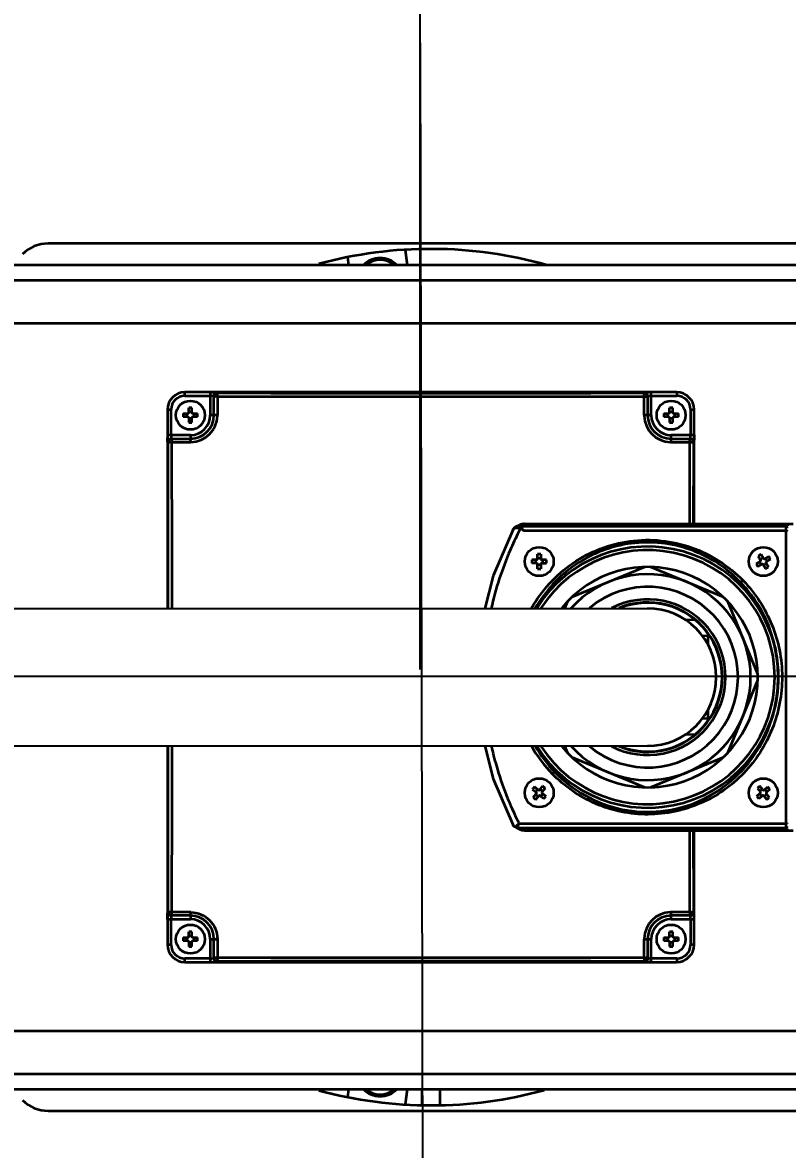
# Model space of a CAD drawing. Header units: millimetres. Extents: x 4086 to 8300, y 123 to 1549.
# Drawn here: x 6965.3 to 7012.9, y 697 to 767.2 of the extents above; entities that cross this region are included whole.
import ezdxf

# ---------------------------------------------------------------- set-up
doc = ezdxf.new("R2010")
doc.units = ezdxf.units.MM
doc.linetypes.add('PHANTOM', pattern=[0.8, 0.45, -0.05, 0.1, -0.05, 0.1, -0.05])
doc.layers.add('中心线', color=7, linetype='Continuous')
doc.layers.add('标注', color=7, linetype='Continuous', lineweight=25)
doc.layers.add('粗线', color=7, linetype='PHANTOM', lineweight=35)
doc.styles.get("Standard").update_dxf_attribs({"font": 'simsun.ttc'})
doc.dimstyles.new('直线标注', dxfattribs={"dimtxt": 7, "dimasz": 3, "dimexe": 1.25, "dimexo": 0.625, "dimtad": 1, "dimlfac": 4, "dimdsep": 46, "dimtxsty": 'Standard', "dimcen": 2.5, "dimadec": 0, "dimazin": 0, "dimtm": 1e-09, "dimtfac": 1, "dimtmove": 0, "dimatfit": 3, "dimfxl": 1, "dimarcsym": 0})

# ---------------------------------------------------------------- blocks, each defined once
blk = doc.blocks.new('*D2180')
at = {"layer": 'Defpoints', "color": 0}
for p in [(6990.045, 815.66), (6855.707, 726.447), (6990.045, 726.295)]:
    blk.add_point(p, dxfattribs=at)
at = {"layer": '标注', "color": 0, "lineweight": -2}
for p, q in [((6855.707, 727.072), (6855.707, 816.91)), ((6990.045, 726.92), (6990.045, 816.91)), ((6858.707, 815.66), (6987.045, 815.66))]:
    blk.add_line(p, q, dxfattribs=at)
at = {"layer": '标注', "color": 0}
for points in [[(6858.707, 816.16), (6858.707, 815.16), (6855.707, 815.66)], [(6987.045, 815.16), (6987.045, 816.16), (6990.045, 815.66)]]:
    blk.add_solid(points, dxfattribs=at)
at = {"layer": '标注', "color": 0, "insert": (6922.876, 819.785), "char_height": 7, "attachment_point": 5}
blk.add_mtext('600', dxfattribs=at)
blk = doc.blocks.new('*D2181')
at = {"layer": 'Defpoints', "color": 0}
for p in [(6990.045, 815.66), (7047.903, 815.66), (7047.903, 727.155)]:
    blk.add_point(p, dxfattribs=at)
at = {"layer": '标注', "color": 0, "lineweight": -2}
for p, q in [((6990.045, 816.285), (6990.045, 816.91)), ((7047.903, 727.78), (7047.903, 816.91)), ((6993.045, 815.66), (7044.903, 815.66))]:
    blk.add_line(p, q, dxfattribs=at)
at = {"layer": '标注', "color": 0}
for points in [[(6993.045, 816.16), (6993.045, 815.16), (6990.045, 815.66)], [(7044.903, 815.16), (7044.903, 816.16), (7047.903, 815.66)]]:
    blk.add_solid(points, dxfattribs=at)
at = {"layer": '标注', "color": 0, "insert": (7018.974, 819.785), "char_height": 7, "attachment_point": 5}
blk.add_mtext('254.5', dxfattribs=at)

msp = doc.modelspace()

# ---------------------------------------------------------------- linework, layer by layer
at = {"color": 7, "linetype": 'Continuous'}
for p, q in [((6855.70688, 730.72202), (7004.34188, 730.72202)), ((6855.70688, 722.17202), (7004.34188, 722.17202))]:
    msp.add_line(p, q, dxfattribs=at)
at = {"layer": '中心线'}
for p, q in [((6990.04511, 765.93798), (6990.19861, 692.16526)), ((6703.88156, 726.51485), (7075.49036, 726.51485))]:
    msp.add_line(p, q, dxfattribs=at)
at = {"layer": '粗线', "color": 7, "linetype": 'Continuous'}
for p, q in [((7030.04992, 753.44702), (6966.88888, 753.44702)), ((6985.6128, 752.09702), (6985.54777, 752.60562)), ((7014.3319, 752.09702), (6860.44862, 752.09702)), ((6864.07361, 751.16429), (7014.3319, 751.16429)), ((6871.3848, 748.49702), (7014.3319, 748.49702)), ((6975.39756, 743.96134), (6976.9819, 743.96134)), ((6976.9819, 744.18649), (6975.39768, 744.18634)), ((6975.39805, 743.96134), (6975.39805, 744.18634)), ((7006.01613, 744.18634), (6976.96298, 744.18644)), ((6976.9819, 744.18634), (6976.9819, 742.75952)), ((6977.2069, 742.75952), (6977.2069, 743.92175)), ((6977.42534, 743.93146), (6977.42374, 742.76396)), ((6977.4319, 744.14645), (6977.4319, 744.16244)), ((6975.67837, 743.21216), (6975.6454, 743.21121)), ((6975.6454, 742.92602), (6975.6454, 743.21121)), ((6975.8434, 742.92602), (6975.8434, 743.21121)), ((6974.31759, 743.10595), (6974.31749, 730.72202)), ((6974.31759, 743.10588), (6974.54259, 743.10588)), ((6974.54259, 741.52202), (6974.54259, 743.10477)), ((6975.29177, 742.69349), (6975.29272, 742.66052)), ((6975.29272, 742.85852), (6975.5779, 742.85852)), ((6975.5779, 742.66052), (6975.29272, 742.66052)), ((6975.5313, 742.66052), (6975.5313, 742.85852)), ((6975.6454, 742.97263), (6975.8434, 742.97263)), ((6975.6454, 742.59302), (6975.6454, 742.30784)), ((6975.8434, 742.54642), (6975.6454, 742.54642)), ((6975.8434, 742.30784), (6975.8434, 742.59302)), ((6975.9109, 742.85852), (6976.19609, 742.85852)), ((6976.19609, 742.66052), (6975.9109, 742.66052)), ((6975.95751, 742.85852), (6975.95751, 742.66052)), ((6976.19704, 742.82555), (6976.19609, 742.85852)), ((6977.2069, 742.75952), (6976.9819, 742.75952)), ((6975.81043, 742.30689), (6975.8434, 742.30784)), ((6975.7444, 741.52202), (6974.31759, 741.52202)), ((6974.34148, 741.07202), (6974.35798, 741.07202)), ((6974.57372, 741.08014), (6975.7361, 741.08014)), ((6974.58267, 741.29702), (6975.7444, 741.29702)), ((6975.7444, 741.52202), (6975.7444, 741.29702)), ((6974.31749, 722.17202), (6974.31749, 711.3531)), ((6974.35798, 711.82202), (6974.34148, 711.82202)), ((6975.7361, 711.8139), (6974.57372, 711.8139)), ((6975.7444, 711.59702), (6974.58267, 711.59702)), ((6975.7444, 711.59702), (6975.7444, 711.37202)), ((6974.31743, 711.37202), (6974.31759, 709.78803)), ((6974.31759, 711.37202), (6975.7444, 711.37202)), ((6974.54259, 709.78787), (6974.54259, 711.37202)), ((6975.29272, 710.23352), (6975.5779, 710.23352)), ((6975.5313, 710.03552), (6975.5313, 710.23352)), ((6975.67837, 710.58716), (6975.6454, 710.58621)), ((6975.6454, 710.30102), (6975.6454, 710.58621)), ((6975.6454, 710.34763), (6975.8434, 710.34763)), ((6975.8434, 710.30102), (6975.8434, 710.58621)), ((6975.9109, 710.23352), (6976.19609, 710.23352)), ((6975.95751, 710.23352), (6975.95751, 710.03552)), ((6976.19704, 710.20055), (6976.19609, 710.23352)), ((6974.54259, 709.78817), (6974.31759, 709.78817)), ((6975.29177, 710.06849), (6975.29272, 710.03552)), ((6975.5779, 710.03552), (6975.29272, 710.03552)), ((6975.6454, 709.96802), (6975.6454, 709.68284)), ((6975.8434, 709.92142), (6975.6454, 709.92142)), ((6975.81043, 709.68189), (6975.8434, 709.68284)), ((6975.8434, 709.68284), (6975.8434, 709.96802)), ((6976.19609, 710.03552), (6975.9109, 710.03552)), ((6976.9819, 710.13452), (6977.2069, 710.13452)), ((6976.9819, 710.13452), (6976.9819, 708.70771)), ((6977.2069, 708.97229), (6977.2069, 710.13452)), ((6977.42374, 710.1292), (6977.42534, 708.96259)), ((6976.9819, 708.9327), (6975.39782, 708.9327)), ((6975.39805, 708.70771), (6975.39805, 708.9327)), ((6975.39763, 708.70771), (7004.45083, 708.70761)), ((6977.4319, 708.73161), (6977.4319, 708.7476)), ((7014.3319, 704.39702), (6871.3848, 704.39702)), ((7014.3319, 701.72976), (6864.07347, 701.72976)), ((6860.44858, 700.79702), (7014.3319, 700.79702)), ((6985.54777, 700.28843), (6985.6128, 700.79702)), ((6966.88888, 699.44702), (7030.04992, 699.44702))]:
    msp.add_line(p, q, dxfattribs=at)
at = {"layer": '粗线', "linetype": 'Continuous'}
for p, q in [((6989.11871, 753.06218), (6989.2421, 752.09702)), ((7003.9819, 744.16244), (7003.9819, 744.14645)), ((7003.99007, 742.76399), (7003.98847, 743.93146)), ((7004.2069, 743.92175), (7004.2069, 742.75952)), ((7004.4319, 742.75952), (7004.4319, 744.18634)), ((7004.4319, 743.96134), (7006.01601, 743.96134)), ((7006.01576, 744.18634), (7006.01576, 743.96134)), ((7005.60337, 743.21216), (7005.5704, 743.21121)), ((7005.5704, 742.92602), (7005.5704, 743.21121)), ((7005.7684, 742.92602), (7005.7684, 743.21121)), ((7004.4319, 742.75952), (7004.2069, 742.75952)), ((7005.21677, 742.69349), (7005.21772, 742.66052)), ((7005.21772, 742.85852), (7005.5029, 742.85852)), ((7005.5029, 742.66052), (7005.21772, 742.66052)), ((7005.4563, 742.66052), (7005.4563, 742.85852)), ((7005.5704, 742.97263), (7005.7684, 742.97263)), ((7005.5704, 742.59302), (7005.5704, 742.30784)), ((7005.7684, 742.54642), (7005.5704, 742.54642)), ((7005.7684, 742.30784), (7005.7684, 742.59302)), ((7005.8359, 742.85852), (7006.12109, 742.85852)), ((7006.12109, 742.66052), (7005.8359, 742.66052)), ((7005.88251, 742.85852), (7005.88251, 742.66052)), ((7006.12204, 742.82555), (7006.12109, 742.85852)), ((7006.87122, 743.10619), (7006.87122, 741.52202)), ((7006.87122, 743.10588), (7007.09622, 743.10588)), ((7007.09637, 741.52202), (7007.09622, 743.10595)), ((7005.73543, 742.30689), (7005.7684, 742.30784)), ((7007.09622, 741.52202), (7005.6694, 741.52202)), ((7005.6694, 741.29702), (7005.6694, 741.52202)), ((7005.6694, 741.29702), (7006.83114, 741.29702)), ((7005.67771, 741.08014), (7006.84009, 741.08014)), ((7007.05583, 741.07202), (7007.07232, 741.07202)), ((7007.09632, 735.98241), (7007.09632, 741.54095)), ((6995.82653, 735.65108), (6995.82704, 735.65205)), ((6996.26687, 735.92927), (6995.95613, 735.77822)), ((6996.49552, 735.97984), (6996.20229, 735.83729)), ((7012.80195, 735.83729), (6996.20229, 735.83729)), ((6996.26666, 735.92916), (6996.22616, 735.90712)), ((6996.2755, 735.6868), (6996.2513, 735.63757)), ((6996.42116, 735.97701), (6996.26663, 735.92926)), ((6996.3347, 735.74731), (6996.32175, 735.74221)), ((6996.32175, 735.74221), (6996.36896, 735.71447)), ((6996.49547, 735.98241), (6996.42116, 735.97701)), ((6996.49548, 735.98241), (7012.80195, 735.98241)), ((6996.49552, 735.98241), (6996.49552, 735.97984)), ((6996.49552, 735.97984), (7012.80195, 735.97984)), ((7012.80195, 735.54929), (6996.50884, 735.54929)), ((6996.53248, 736.00095), (7013.25686, 736.0009)), ((7012.80195, 735.98241), (7012.80195, 716.91164)), ((6997.39092, 734.09966), (6997.35795, 734.09871)), ((6997.35795, 733.81352), (6997.35795, 734.09871)), ((6997.55595, 734.09871), (6997.55595, 733.81352)), ((7011.40897, 733.84072), (7011.26577, 734.08735)), ((6997.00431, 733.58099), (6997.00527, 733.54802)), ((6997.29045, 733.74602), (6997.00527, 733.74602)), ((6997.29045, 733.54802), (6997.00527, 733.54802)), ((6997.24384, 733.54802), (6997.24384, 733.74602)), ((6997.35795, 733.86013), (6997.55595, 733.86013)), ((6997.35795, 733.19534), (6997.35795, 733.48052)), ((6997.55595, 733.43392), (6997.35795, 733.43392)), ((6997.55595, 733.48052), (6997.55595, 733.19534)), ((6997.90863, 733.74602), (6997.62345, 733.74602)), ((6997.62345, 733.54802), (6997.90863, 733.54802)), ((6997.67006, 733.74602), (6997.67006, 733.54802)), ((6997.90959, 733.71305), (6997.90863, 733.74602)), ((7010.96662, 733.50585), (7011.21325, 733.64904)), ((7011.04866, 733.36265), (7011.06604, 733.33462)), ((7011.31267, 733.47781), (7011.06604, 733.33462)), ((7011.12258, 734.00531), (7011.09454, 733.98794)), ((7011.09454, 733.98794), (7011.23773, 733.74131)), ((7011.27236, 733.45441), (7011.17294, 733.62564)), ((7011.21433, 733.78161), (7011.38556, 733.88103)), ((7011.40493, 733.45333), (7011.54813, 733.2067)), ((7011.59957, 733.51243), (7011.42834, 733.41302)), ((7011.50123, 733.81624), (7011.74786, 733.95943)), ((7011.54154, 733.83964), (7011.64096, 733.66841)), ((7011.57617, 733.55274), (7011.71936, 733.30611)), ((7011.84728, 733.7882), (7011.60065, 733.64501)), ((7011.76524, 733.9314), (7011.74786, 733.95943)), ((6997.52298, 733.19439), (6997.55595, 733.19534)), ((7004.01107, 733.30673), (6999.49492, 731.43608)), ((7008.91899, 731.43608), (7004.40283, 733.30673)), ((7011.69132, 733.28873), (7011.71936, 733.30611)), ((6999.2179, 731.15906), (6999.03688, 730.72202)), ((7011.06666, 726.6429), (7009.196, 731.15906)), ((7006.5014, 730.0288), (7007.1495, 730.0097)), ((7007.9587, 729.14502), (7007.95741, 729.10831)), ((7007.95406, 729.00365), (7007.58108, 729.01464)), ((7007.95406, 729.00365), (7007.95406, 728.47606)), ((7009.196, 721.73499), (7011.06666, 726.25114)), ((7007.95406, 724.41799), (7007.95406, 723.8904)), ((7007.58108, 723.87941), (7007.95406, 723.8904)), ((7007.9574, 723.78587), (7007.9587, 723.74905)), ((7007.1495, 722.88435), (7006.5014, 722.86525)), ((6999.03688, 722.17202), (6999.2179, 721.73499)), ((6999.49492, 721.45797), (7004.01107, 719.58732)), ((7004.40283, 719.58732), (7008.91899, 721.45797)), ((6997.06718, 719.48644), (6997.04678, 719.46053)), ((6997.04678, 719.46053), (6997.26569, 719.27774)), ((6997.3926, 719.42973), (6997.17369, 719.61251)), ((6997.22992, 719.30762), (6997.35682, 719.4596)), ((6997.48767, 719.43828), (6997.67045, 719.65719)), ((6997.51754, 719.47406), (6997.66953, 719.34716)), ((6997.82244, 719.53029), (6997.63966, 719.31138)), ((6997.69637, 719.63679), (6997.67045, 719.65719)), ((7011.06468, 719.55049), (7011.04009, 719.52851)), ((7011.04009, 719.52851), (7011.22393, 719.31049)), ((7011.3753, 719.43813), (7011.19146, 719.65615)), ((7011.19389, 719.34612), (7011.34525, 719.47376)), ((7011.47042, 719.43004), (7011.68843, 719.61389)), ((7011.50605, 719.46009), (7011.63369, 719.30872)), ((7011.81607, 719.46252), (7011.59806, 719.27867)), ((7011.71042, 719.58929), (7011.68843, 719.61389)), ((6997.09146, 718.96376), (6997.27424, 719.18267)), ((6997.21753, 718.85726), (6997.24345, 718.83686)), ((6997.24345, 718.83686), (6997.42623, 719.05577)), ((6997.39636, 719.01999), (6997.24437, 719.14689)), ((6997.52131, 719.06432), (6997.74021, 718.88154)), ((6997.68398, 719.18643), (6997.55708, 719.03445)), ((6997.64821, 719.2163), (6997.86712, 719.03352)), ((6997.84672, 719.0076), (6997.86712, 719.03352)), ((7010.99783, 719.03153), (7011.21584, 719.21537)), ((7011.10348, 718.90475), (7011.12547, 718.88016)), ((7011.34348, 719.06401), (7011.12547, 718.88016)), ((7011.30785, 719.03396), (7011.18021, 719.18533)), ((7011.4386, 719.05592), (7011.62244, 718.8379)), ((7011.62001, 719.14793), (7011.46865, 719.02029)), ((7011.58997, 719.18356), (7011.77381, 718.96554)), ((7011.74922, 718.94356), (7011.77381, 718.96554)), ((6996.20267, 717.34475), (7012.80195, 717.34475)), ((6995.95716, 717.11596), (6995.94187, 717.12277)), ((6996.02225, 717.0837), (6996.26687, 716.96479)), ((6996.06288, 717.10249), (6996.05206, 717.08828)), ((6996.20225, 717.05675), (7012.80195, 717.05675)), ((6996.20225, 717.05675), (6996.49552, 716.91421)), ((6996.22465, 716.98785), (6996.26645, 716.965)), ((6996.26645, 716.96488), (6996.37047, 716.92712)), ((6996.37047, 716.92712), (6996.49548, 716.91166)), ((6996.49548, 716.91164), (6996.49552, 716.91421)), ((6996.49548, 716.91164), (7012.80195, 716.91164)), ((7012.80195, 716.91421), (6996.49552, 716.91421)), ((6996.53247, 716.8931), (7013.25686, 716.89315)), ((7007.09622, 709.7881), (7007.09632, 716.91164)), ((7012.83851, 716.92018), (7012.80195, 716.91421)), ((7012.8711, 716.93743), (7012.83851, 716.92018)), ((7012.91107, 716.9974), (7012.90114, 716.97227)), ((7006.83114, 711.59702), (7005.6694, 711.59702)), ((7005.6694, 711.37202), (7005.6694, 711.59702)), ((7006.84009, 711.8139), (7005.67771, 711.8139)), ((7007.07232, 711.82202), (7007.05583, 711.82202)), ((7005.6694, 711.37202), (7007.09622, 711.37202)), ((7006.87122, 711.37202), (7006.87122, 709.78929)), ((7005.21772, 710.23352), (7005.5029, 710.23352)), ((7005.4563, 710.03552), (7005.4563, 710.23352)), ((7005.60337, 710.58716), (7005.5704, 710.58621)), ((7005.5704, 710.30102), (7005.5704, 710.58621)), ((7005.5704, 710.34763), (7005.7684, 710.34763)), ((7005.7684, 710.30102), (7005.7684, 710.58621)), ((7005.8359, 710.23352), (7006.12109, 710.23352)), ((7005.88251, 710.23352), (7005.88251, 710.03552)), ((7006.12204, 710.20055), (7006.12109, 710.23352)), ((7003.98847, 708.96259), (7003.99007, 710.13008)), ((7004.2069, 710.13452), (7004.4319, 710.13452)), ((7004.2069, 710.13452), (7004.2069, 708.97229)), ((7004.4319, 708.70771), (7004.4319, 710.13452)), ((7005.21677, 710.06849), (7005.21772, 710.03552)), ((7005.5029, 710.03552), (7005.21772, 710.03552)), ((7005.5704, 709.96802), (7005.5704, 709.68284)), ((7005.7684, 709.92142), (7005.5704, 709.92142)), ((7005.73543, 709.68189), (7005.7684, 709.68284)), ((7005.7684, 709.68284), (7005.7684, 709.96802)), ((7006.12109, 710.03552), (7005.8359, 710.03552)), ((7007.09622, 709.78817), (7006.87122, 709.78817)), ((7006.01624, 708.93271), (7004.4319, 708.93271)), ((7006.01576, 708.93271), (7006.01576, 708.70771)), ((7003.9819, 708.7476), (7003.9819, 708.73161)), ((7004.4319, 708.70755), (7006.01613, 708.70771)), ((6989.2421, 700.79702), (6989.11871, 699.83187)), ((6990.1444, 700.79702), (6990.1444, 699.79046)), ((6991.2694, 700.79702), (6991.2694, 699.79046))]:
    msp.add_line(p, q, dxfattribs=at)
at = {"layer": '粗线', "color": 7, "linetype": 'Continuous'}
for points in [[(6975.7444, 743.21292), (6975.71138, 743.21273), (6975.67837, 743.21216)], [(6975.8434, 743.21121), (6975.81043, 743.21216), (6975.77743, 743.21273), (6975.7444, 743.21292)], [(6975.29272, 742.85852), (6975.29177, 742.82555), (6975.2912, 742.79255), (6975.29101, 742.75952)], [(6975.29101, 742.75952), (6975.2912, 742.7265), (6975.29177, 742.69349)], [(6976.19609, 742.66052), (6976.19704, 742.69349), (6976.19761, 742.7265), (6976.1978, 742.75952)], [(6976.1978, 742.75952), (6976.19761, 742.79255), (6976.19704, 742.82555)], [(6975.6454, 742.30784), (6975.67837, 742.30689), (6975.71138, 742.30632), (6975.7444, 742.30613)], [(6975.7444, 742.30613), (6975.77743, 742.30632), (6975.81043, 742.30689)], [(6975.29272, 710.23352), (6975.29177, 710.20055), (6975.2912, 710.16755), (6975.29101, 710.13452)], [(6975.7444, 710.58792), (6975.71138, 710.58773), (6975.67837, 710.58716)], [(6975.8434, 710.58621), (6975.81043, 710.58716), (6975.77743, 710.58773), (6975.7444, 710.58792)], [(6976.1978, 710.13452), (6976.19761, 710.16755), (6976.19704, 710.20055)], [(6975.29101, 710.13452), (6975.2912, 710.1015), (6975.29177, 710.06849)], [(6975.6454, 709.68284), (6975.67837, 709.68189), (6975.71138, 709.68132), (6975.7444, 709.68113)], [(6975.7444, 709.68113), (6975.77743, 709.68132), (6975.81043, 709.68189)], [(6976.19609, 710.03552), (6976.19704, 710.06849), (6976.19761, 710.1015), (6976.1978, 710.13452)]]:
    msp.add_lwpolyline(points, dxfattribs=at)
at = {"layer": '粗线', "linetype": 'Continuous'}
for points in [[(7005.6694, 743.21292), (7005.63638, 743.21273), (7005.60337, 743.21216)], [(7005.7684, 743.21121), (7005.73543, 743.21216), (7005.70243, 743.21273), (7005.6694, 743.21292)], [(7005.21772, 742.85852), (7005.21677, 742.82555), (7005.2162, 742.79255), (7005.21601, 742.75952)], [(7005.21601, 742.75952), (7005.2162, 742.7265), (7005.21677, 742.69349)], [(7006.12109, 742.66052), (7006.12204, 742.69349), (7006.12261, 742.7265), (7006.1228, 742.75952)], [(7006.1228, 742.75952), (7006.12261, 742.79255), (7006.12204, 742.82555)], [(7005.5704, 742.30784), (7005.60337, 742.30689), (7005.63638, 742.30632), (7005.6694, 742.30613)], [(7005.6694, 742.30613), (7005.70243, 742.30632), (7005.73543, 742.30689)], [(6995.82635, 735.65088), (6994.59524, 732.76379), (6994.07928, 730.72202)], [(6995.95604, 735.7782), (6995.88563, 735.7295), (6995.83384, 735.66439), (6995.82704, 735.65205)], [(6996.2755, 735.6868), (6996.25093, 735.69957), (6996.22643, 735.71104), (6996.20202, 735.72122)], [(6996.2755, 735.6868), (6996.29257, 735.71156), (6996.30807, 735.73083), (6996.32175, 735.74222)], [(6996.36896, 735.71447), (6996.35653, 735.72564), (6996.34509, 735.73659), (6996.3347, 735.74731)], [(6997.45695, 734.10042), (6997.42393, 734.10023), (6997.39092, 734.09966)], [(6997.55595, 734.09871), (6997.52298, 734.09966), (6997.48997, 734.10023), (6997.45695, 734.10042)], [(7011.1793, 734.03913), (7011.15083, 734.02238), (7011.12258, 734.00531)], [(7011.26577, 734.08735), (7011.23678, 734.07162), (7011.20795, 734.05554), (7011.1793, 734.03913)], [(6997.00527, 733.74602), (6997.00431, 733.71305), (6997.00374, 733.68005), (6997.00355, 733.64702)], [(6997.00355, 733.64702), (6997.00374, 733.614), (6997.00431, 733.58099)], [(6997.90863, 733.54802), (6997.90959, 733.58099), (6997.91016, 733.614), (6997.91035, 733.64702)], [(6997.91035, 733.64702), (6997.91016, 733.68005), (6997.90959, 733.71305)], [(7010.96662, 733.50585), (7010.98235, 733.47686), (7010.99843, 733.44803), (7011.01485, 733.41937)], [(7011.01485, 733.41937), (7011.03159, 733.39091), (7011.04866, 733.36265)], [(7011.79905, 733.87468), (7011.78231, 733.90314), (7011.76524, 733.9314)], [(7011.84728, 733.7882), (7011.83155, 733.81719), (7011.81547, 733.84602), (7011.79905, 733.87468)], [(6997.35795, 733.19534), (6997.39092, 733.19439), (6997.42393, 733.19382), (6997.45695, 733.19363)], [(6997.45695, 733.19363), (6997.48997, 733.19382), (6997.52298, 733.19439)], [(7011.54813, 733.2067), (7011.57712, 733.22243), (7011.60595, 733.23851), (7011.6346, 733.25492)], [(7011.6346, 733.25492), (7011.66307, 733.27167), (7011.69132, 733.28873)], [(6994.07889, 722.17202), (6994.60182, 720.11104), (6995.83416, 717.228)], [(6997.10892, 719.53762), (6997.0879, 719.51215), (6997.06718, 719.48644)], [(6997.17369, 719.61251), (6997.15182, 719.58781), (6997.13023, 719.56284), (6997.10892, 719.53762)], [(6997.74754, 719.59506), (6997.72207, 719.61607), (6997.69637, 719.63679)], [(6997.82244, 719.53029), (6997.79774, 719.55215), (6997.77277, 719.57374), (6997.74754, 719.59506)], [(7011.11467, 719.59364), (7011.08954, 719.5722), (7011.06468, 719.55049)], [(7011.19146, 719.65615), (7011.16564, 719.63562), (7011.14004, 719.61478), (7011.11467, 719.59364)], [(7011.75356, 719.53931), (7011.73213, 719.56443), (7011.71042, 719.58929)], [(7011.81607, 719.46252), (7011.79555, 719.48834), (7011.77471, 719.51394), (7011.75356, 719.53931)], [(6997.09146, 718.96376), (6997.11616, 718.9419), (6997.14113, 718.9203), (6997.16636, 718.89899)], [(6997.16636, 718.89899), (6997.19183, 718.87797), (6997.21753, 718.85726)], [(6997.74021, 718.88154), (6997.76208, 718.90623), (6997.78367, 718.9312), (6997.80498, 718.95643)], [(6997.80498, 718.95643), (6997.826, 718.9819), (6997.84672, 719.0076)], [(7010.99783, 719.03153), (7011.01835, 719.00571), (7011.03919, 718.98011), (7011.06034, 718.95474)], [(7011.06034, 718.95474), (7011.08177, 718.92962), (7011.10348, 718.90475)], [(7011.62244, 718.8379), (7011.64826, 718.85843), (7011.67386, 718.87927), (7011.69923, 718.90041)], [(7011.69923, 718.90041), (7011.72436, 718.92184), (7011.74922, 718.94356)], [(6996.05207, 717.0883), (6996.03587, 717.09255), (6996.01659, 717.09735), (6995.99639, 717.10273), (6995.97635, 717.10889), (6995.95716, 717.11596)], [(7012.81147, 716.91204), (7012.82956, 716.91508), (7012.83823, 716.91765), (7012.8468, 716.92096)], [(7012.87284, 716.9373), (7012.86506, 716.93101), (7012.85623, 716.9256), (7012.8468, 716.92096)], [(7012.90114, 716.97227), (7012.88799, 716.95331), (7012.8711, 716.93743)], [(7005.21772, 710.23352), (7005.21677, 710.20055), (7005.2162, 710.16755), (7005.21601, 710.13452)], [(7005.6694, 710.58792), (7005.63638, 710.58773), (7005.60337, 710.58716)], [(7005.7684, 710.58621), (7005.73543, 710.58716), (7005.70243, 710.58773), (7005.6694, 710.58792)], [(7006.1228, 710.13452), (7006.12261, 710.16755), (7006.12204, 710.20055)], [(7005.21601, 710.13452), (7005.2162, 710.1015), (7005.21677, 710.06849)], [(7005.5704, 709.68284), (7005.60337, 709.68189), (7005.63638, 709.68132), (7005.6694, 709.68113)], [(7005.6694, 709.68113), (7005.70243, 709.68132), (7005.73543, 709.68189)], [(7006.12109, 710.03552), (7006.12204, 710.06849), (7006.12261, 710.1015), (7006.1228, 710.13452)]]:
    msp.add_lwpolyline(points, dxfattribs=at)
at = {"layer": '粗线', "color": 7, "linetype": 'Continuous'}
for centre in [(6975.7444, 742.75952), (6975.7444, 710.13452)]:
    msp.add_circle(centre, 0.9, dxfattribs=at)
at = {"layer": '粗线', "linetype": 'Continuous'}
for centre in [(7005.6694, 742.75952), (6997.45695, 733.64702), (7011.40695, 733.64702), (6997.45695, 719.24702), (7011.40695, 719.24702), (7005.6694, 710.13452)]:
    msp.add_circle(centre, 0.9, dxfattribs=at)
at = {"layer": '粗线', "color": 7, "linetype": 'Continuous'}
for centre, radius, start, end in [((6966.88888, 751.19702), 2.25, 90, 135), ((6990.7069, 726.44702), 26.6625, 74.2511058, 105.1663908), ((6987.5569, 751.08452), 1.4625, 44.4395223, 135.53981), ((6987.5569, 751.08452), 1.35, 48.7557016, 131.2025912), ((6975.39862, 743.10535), 1.08104, 90.0496399, 179.9686629), ((6975.39863, 743.10534), 0.85607, 90.0714066, 180.03789), ((6977.43183, 743.93739), 0.22505, 120.8236978, 147.0292876), ((6977.31564, 741.89523), 2.03482, 88.1261645, 90.0129185), ((6977.43595, 743.90957), 0.23721, 103.1379262, 115.2820141), ((6990.7069, 8451.35484), 7707.43483, 269.90126103, 270.09873897), ((6990.70697, 8447.48418), 7703.34917, 269.901263016, 270.098736046), ((6975.5779, 742.92602), 0.0675, 270, 0), ((6975.5779, 742.59302), 0.0675, 0, 90), ((6975.7444, 742.75952), 1.4625, 270, 0), ((6975.7444, 742.75952), 1.2375, 270, 0), ((6975.73609, 742.76859), 1.68846, 271.4202226, 358.5515848), ((6975.9109, 742.92602), 0.0675, 180, 270), ((6975.9109, 742.59302), 0.0675, 90, 180), ((6975.72464, 742.76855), 1.6999, 358.5627664, 359.8453712), ((6982.63674, 741.5413), 8.31925, 180.0024031, 181.3287313), ((6974.56598, 741.07283), 0.22413, 90.0013551, 128.7923225), ((6974.4742, 738.68684), 2.39199, 88.565574, 90.1387152), ((6976.78556, 741.18845), 2.21053, 179.9810847, 181.7178594), ((6975.73612, 742.77899), 1.69885, 269.9952467, 271.4104151), ((6974.56654, 711.82195), 0.22505, 210.8236978, 237.402815), ((6976.78556, 711.7056), 2.21053, 178.2821406, 180.0189153), ((6975.71984, 709.9771), 1.83688, 88.1871655, 89.504471), ((6975.7444, 710.13452), 1.4625, 0, 90), ((6975.7444, 710.13452), 1.2375, 0, 90), ((6975.5779, 710.30102), 0.0675, 270, 0), ((6975.9109, 710.30102), 0.0675, 180, 270), ((6975.39862, 709.7887), 1.08104, 180.0354932, 269.9474117), ((6975.39862, 709.7887), 0.85606, 180.055338, 269.9466874), ((6975.5779, 709.96802), 0.0675, 0, 90), ((6975.9109, 709.96802), 0.0675, 90, 180), ((6975.64014, 710.11716), 1.78365, 0.3867335, 1.6357727), ((6977.43109, 708.9561), 0.22413, 180.0009334, 218.7923225), ((6990.7069, -6998.46078), 7707.43482, 89.90126103, 90.09873897), ((6980.06654, 708.86367), 2.64081, 178.7069405, 180.1317283), ((6976.96263, 717.02686), 8.31925, 270.0024031, 271.3287313), ((6990.70684, -6994.59013), 7703.34917, 89.901263016, 90.098736046), ((6990.7069, 726.44702), 26.6625, 254.8336092, 285.3355885), ((6987.5569, 701.80952), 1.4625, 224.4395223, 315.53981), ((6987.5569, 701.80952), 1.35, 228.7557016, 311.2025912), ((6966.88888, 701.69702), 2.25, 225, 270)]:
    msp.add_arc(centre, radius, start, end, dxfattribs=at)
at = {"layer": '粗线', "linetype": 'Continuous'}
for centre, radius, start, end in [((7001.34722, 744.03038), 2.64085, 358.7069336, 0.1317236), ((7003.97786, 743.90957), 0.23721, 64.7180137, 76.8621299), ((7003.98271, 743.93795), 0.22413, 0.0008871, 38.7923225), ((7004.45118, 735.8672), 8.31924, 90.0024035, 91.3287328), ((7006.01518, 743.10534), 0.85607, 0.0567042, 89.9445118), ((7006.01519, 743.10535), 1.08104, 0.0313722, 89.9503761), ((7005.68739, 742.76855), 1.69813, 180.153751, 181.4384144), ((7005.67772, 742.76859), 1.68846, 181.4481085, 268.5797702), ((7005.6694, 742.75952), 1.4625, 180, 270), ((7005.6694, 742.75952), 1.2375, 180, 270), ((7005.5029, 742.92602), 0.0675, 270, 0), ((7005.5029, 742.59302), 0.0675, 0, 90), ((7005.8359, 742.92602), 0.0675, 180, 270), ((7005.8359, 742.59302), 0.0675, 90, 180), ((7005.67769, 742.78061), 1.70047, 268.590812, 270.0052016), ((7006.84727, 741.0721), 0.22505, 30.8236978, 57.402815), ((6996.08108, 735.52458), 0.28277, 109.2745653, 115.8712729), ((7031.21089, 718.4895), 38.93879, 153.8715327, 154.124698), ((6996.4883, 735.47252), 0.5077, 112.5216062, 115.8656158), ((6996.48968, 735.46923), 0.51126, 108.960778, 112.523784), ((6996.50221, 735.60285), 0.39322, 109.2832753, 115.5078767), ((6996.53014, 735.52031), 0.48034, 102.7380197, 109.1762045), ((6996.53223, 735.51739), 0.48356, 89.9710403, 94.4747828), ((7012.80195, 735.86991), 0.1125, 0, 90), ((7004.20695, 726.44702), 8.13278, 211.9369514, 148.0630486), ((7004.20695, 726.44702), 7.9112, 212.9454902, 147.0477829), ((6997.29045, 733.81352), 0.0675, 270.0000004, 0), ((6997.29045, 733.48052), 0.0675, 0, 89.9999996), ((6997.62345, 733.81352), 0.0675, 180, 270.0000004), ((6997.62345, 733.48052), 0.0675, 89.9999996, 180), ((7011.17936, 733.70741), 0.0675, 300.1393587, 30.1393592), ((7011.34656, 733.41943), 0.0675, 30.1393592, 120.1393593), ((7011.46734, 733.87461), 0.0675, 210.1393588, 300.1393587), ((7011.63454, 733.58663), 0.0675, 120.1393593, 210.1393588), ((7004.20695, 726.44702), 6.8625, 218.7698154, 141.2301846), ((7004.20695, 726.44702), 6.4125, 221.8454208, 138.1545792), ((7004.20695, 726.44702), 5.625, 229.9257982, 130.0490101), ((7004.20695, 726.44702), 4.84875, 242.2524982, 117.6548118), ((7004.20695, 726.44702), 4.6575, 247.2392207, 112.7603981), ((7004.20695, 726.44702), 4.635, 248.4541224, 111.5458776), ((7004.20688, 726.44702), 4.275, 270, 90), ((7028.51959, 728.39867), 20.57443, 178.0234063, 178.3150264), ((7007.73092, 723.00894), 5.99886, 87.0385781, 87.868275), ((7007.73119, 723.01423), 5.99356, 86.8019125, 87.0385042), ((7007.73092, 729.88512), 5.99887, 272.1317257, 272.9576462), ((7028.51889, 724.49535), 20.57372, 181.6849702, 181.9762246), ((7007.73119, 729.87984), 5.99358, 272.9577189, 273.1980539), ((7004.42878, 726.4081), 8.58322, 209.6543075, 224.1429949), ((7004.49716, 726.37363), 8.42179, 210.0437006, 223.8566723), ((6997.43586, 719.48154), 0.0675, 230.1393524, 320.1393524), ((6997.69147, 719.26812), 0.0675, 140.1393529, 230.1393524), ((7011.17233, 719.26698), 0.0675, 310.1393565, 40.1393571), ((7011.4269, 719.48164), 0.0675, 220.1393566, 310.1393565), ((6997.22243, 719.22593), 0.0675, 320.1393524, 50.139353), ((6997.47804, 719.0125), 0.0675, 50.139353, 140.1393529), ((7011.387, 719.0124), 0.0675, 40.1393571, 130.1393571), ((7011.64157, 719.22707), 0.0675, 130.1393571, 220.1393566), ((7006.25107, 722.53668), 11.31046, 207.0813717, 207.325047), ((6996.48756, 717.41894), 0.50504, 244.0801035, 248.7821969), ((6996.48605, 717.41519), 0.501, 248.7887668, 256.9923372), ((6996.50201, 717.29078), 0.39276, 244.4964136, 250.7256157), ((6996.5302, 717.37399), 0.4806, 250.8270581, 257.2585421), ((7012.80195, 717.02414), 0.1125, 237.7432929, 0), ((7005.67772, 710.12546), 1.68846, 91.4202226, 178.5515847), ((7005.6694, 710.13452), 1.4625, 90, 180), ((7005.67769, 710.11506), 1.69885, 89.9952431, 91.4104151), ((7006.84783, 711.82122), 0.22413, 270.0013551, 308.7923225), ((7006.93961, 714.20721), 2.39199, 268.565574, 270.1387152), ((7005.6694, 710.13452), 1.2375, 90, 180), ((6998.77707, 711.35275), 8.31925, 0.0024031, 1.3287313), ((7005.5029, 710.30102), 0.0675, 270, 0), ((7005.8359, 710.30102), 0.0675, 180, 270), ((7005.68917, 710.1255), 1.6999, 178.5627662, 179.8453788), ((7005.5029, 709.96802), 0.0675, 0, 90), ((7005.8359, 709.96802), 0.0675, 90, 180), ((7006.01519, 709.7887), 1.08104, 270.0498762, 359.9681879), ((7006.01519, 709.7887), 0.85606, 270.0700994, 0.0393338), ((7004.09817, 710.99892), 2.03493, 268.1262135, 270.0128708), ((7003.98198, 708.95666), 0.22505, 300.8236978, 327.0293134)]:
    msp.add_arc(centre, radius, start, end, dxfattribs=at)
at = {"layer": '粗线', "color": 7, "linetype": 'Continuous'}
for points, knots in [([(6976.96298, 744.18644), (6977.00799, 744.18644), (6977.15272, 744.1844), (6977.29814, 744.18402), (6977.39719, 744.17154)], [0, 0, 0, 0, 0.31075521, 1, 1, 1, 1]), ([(6977.2069, 743.93776), (6977.2069, 743.96041), (6977.08644, 743.94595), (6977.03499, 743.96134), (6976.9819, 743.96134)], [0, 0, 0, 0, 0.29916419, 1, 1, 1, 1]), ([(6977.2069, 743.92175), (6977.2069, 743.92803), (6977.20709, 743.9408), (6977.20787, 743.95355), (6977.20848, 743.96001)], [0, 0, 0, 0, 0.49129991, 1, 1, 1, 1]), ([(6977.2069, 743.92175), (6977.2069, 743.93078), (6977.26454, 743.92094), (6977.28793, 743.93002), (6977.31518, 743.93005)], [0, 0, 0, 0, 0.24881906, 1, 1, 1, 1]), ([(6977.20848, 743.96001), (6977.2092, 743.96763), (6977.21121, 743.98267), (6977.21489, 743.99743), (6977.21728, 744.00455)], [0, 0, 0, 0, 0.50477054, 1, 1, 1, 1]), ([(6977.21728, 744.00455), (6977.22174, 744.01782), (6977.23511, 744.04432), (6977.26169, 744.05934), (6977.27579, 744.06286)], [0, 0, 0, 0, 0.4909125, 1, 1, 1, 1]), ([(6977.27579, 744.06286), (6977.27868, 744.06358), (6977.28474, 744.06478), (6977.29088, 744.06544), (6977.29406, 744.06565)], [0, 0, 0, 0, 0.48408519, 1, 1, 1, 1]), ([(6977.29193, 744.09768), (6977.29846, 744.10285), (6977.31224, 744.11247), (6977.32702, 744.12046), (6977.33464, 744.12406)], [0, 0, 0, 0, 0.49688106, 1, 1, 1, 1]), ([(6977.38203, 744.14057), (6977.39025, 744.14249), (6977.40679, 744.14541), (6977.42357, 744.14645), (6977.4319, 744.14645)], [0, 0, 0, 0, 0.50307491, 1, 1, 1, 1]), ([(6977.39719, 744.17154), (6977.40589, 744.17044), (6977.41473, 744.16818), (6977.4319, 744.16575), (6977.4319, 744.16244)], [0, 0, 0, 0, 0.7259849, 1, 1, 1, 1]), ([(6977.42453, 743.93146), (6977.42465, 743.97031), (6977.43392, 744.02832), (6977.41663, 744.09556), (6977.42841, 744.11427)], [0, 0, 0, 0, 0.63738421, 1, 1, 1, 1]), ([(6977.42841, 744.11427), (6977.42925, 744.11561), (6977.42962, 744.09957), (6977.43026, 744.09733), (6977.43053, 744.09118)], [0, 0, 0, 0, 0.20517081, 1, 1, 1, 1]), ([(6977.42453, 742.76858), (6977.37309, 742.76851), (6977.3258, 742.74719), (6977.2069, 742.78073), (6977.2069, 742.75952)], [0, 0, 0, 0, 0.70807977, 1, 1, 1, 1]), ([(6974.34148, 741.07202), (6974.31601, 741.07202), (6974.34608, 741.22102), (6974.32128, 741.28132), (6974.31972, 741.34838)], [0, 0, 0, 0, 0.2752176, 1, 1, 1, 1]), ([(6974.35798, 741.07202), (6974.36628, 741.07778), (6974.4067, 741.07387), (6974.44159, 741.07873), (6974.46841, 741.07882)], [0, 0, 0, 0, 0.27365205, 1, 1, 1, 1]), ([(6974.38808, 741.18452), (6974.38808, 741.17379), (6974.39391, 741.14926), (6974.4074, 741.12842), (6974.4159, 741.11759)], [0, 0, 0, 0, 0.43817504, 1, 1, 1, 1]), ([(6974.54259, 741.52202), (6974.54259, 741.46894), (6974.55798, 741.41749), (6974.54351, 741.29702), (6974.56617, 741.29702)], [0, 0, 0, 0, 0.70083579, 1, 1, 1, 1]), ([(6974.58267, 741.29702), (6974.57372, 741.29702), (6974.58442, 741.2395), (6974.57506, 741.21634), (6974.57502, 741.18918)], [0, 0, 0, 0, 0.24783861, 1, 1, 1, 1]), ([(6975.7444, 741.29702), (6975.7233, 741.29702), (6975.75777, 741.17847), (6975.73616, 741.13143), (6975.7361, 741.08014)], [0, 0, 0, 0, 0.29157213, 1, 1, 1, 1]), ([(6974.31749, 711.3531), (6974.31749, 711.39811), (6974.31953, 711.54284), (6974.3199, 711.68826), (6974.33239, 711.78731)], [0, 0, 0, 0, 0.31075523, 1, 1, 1, 1]), ([(6974.33239, 711.78731), (6974.33349, 711.79601), (6974.33575, 711.80485), (6974.33817, 711.82202), (6974.34148, 711.82202)], [0, 0, 0, 0, 0.72598491, 1, 1, 1, 1]), ([(6974.39029, 711.81817), (6974.38898, 711.81908), (6974.4049, 711.81954), (6974.40727, 711.8202), (6974.41343, 711.82051)], [0, 0, 0, 0, 0.20590921, 1, 1, 1, 1]), ([(6974.57372, 711.8139), (6974.53475, 711.81403), (6974.477, 711.82394), (6974.40853, 711.80552), (6974.39029, 711.81817)], [0, 0, 0, 0, 0.63718371, 1, 1, 1, 1]), ([(6974.47033, 711.62717), (6974.48105, 711.62717), (6974.50556, 711.63301), (6974.52636, 711.64652), (6974.53717, 711.65502)], [0, 0, 0, 0, 0.43802438, 1, 1, 1, 1]), ([(6974.56617, 711.59702), (6974.54351, 711.59702), (6974.55798, 711.47656), (6974.54259, 711.42511), (6974.54259, 711.37202)], [0, 0, 0, 0, 0.29916419, 1, 1, 1, 1]), ([(6974.58267, 711.59702), (6974.57372, 711.59702), (6974.58442, 711.65455), (6974.57506, 711.67771), (6974.57502, 711.70487)], [0, 0, 0, 0, 0.24783861, 1, 1, 1, 1]), ([(6975.7361, 711.8139), (6975.73616, 711.76262), (6975.75777, 711.71558), (6975.7233, 711.59702), (6975.7444, 711.59702)], [0, 0, 0, 0, 0.70842787, 1, 1, 1, 1]), ([(6975.77794, 711.81305), (6976.19539, 711.79984), (6977.05585, 711.4465), (6977.41114, 710.58548), (6977.42306, 710.16808)], [0, 0, 0, 0, 0.5000507, 1, 1, 1, 1]), ([(6977.2069, 710.13452), (6977.2069, 710.11331), (6977.3258, 710.14686), (6977.37309, 710.12553), (6977.42453, 710.12547)], [0, 0, 0, 0, 0.29192031, 1, 1, 1, 1]), ([(6976.9819, 708.93271), (6977.03499, 708.93271), (6977.08644, 708.9481), (6977.2069, 708.93363), (6977.2069, 708.95629)], [0, 0, 0, 0, 0.70083579, 1, 1, 1, 1]), ([(6977.42453, 708.96259), (6977.38389, 708.96265), (6977.3412, 708.98128), (6977.23583, 708.94524), (6977.23583, 708.96753)], [0, 0, 0, 0, 0.64581412, 1, 1, 1, 1]), ([(6977.23583, 708.96753), (6977.23583, 708.96974), (6977.25038, 708.96734), (6977.25625, 708.97), (6977.26323, 708.97039)], [0, 0, 0, 0, 0.23990185, 1, 1, 1, 1]), ([(6977.3194, 708.77771), (6977.33014, 708.77771), (6977.35467, 708.78354), (6977.37551, 708.79702), (6977.38634, 708.80552)], [0, 0, 0, 0, 0.43817504, 1, 1, 1, 1]), ([(6977.4319, 708.7476), (6977.42656, 708.75609), (6977.4304, 708.79587), (6977.42582, 708.83087), (6977.42574, 708.8576)], [0, 0, 0, 0, 0.2729543, 1, 1, 1, 1]), ([(6977.4319, 708.73161), (6977.4319, 708.70613), (6977.28291, 708.7362), (6977.22261, 708.7114), (6977.15554, 708.70984)], [0, 0, 0, 0, 0.27521764, 1, 1, 1, 1])]:
    msp.add_open_spline(points, degree=3, knots=knots, dxfattribs=at)
for points in [[(6977.2069, 743.93776), (6977.2069, 743.9802), (6977.21994, 744.02425), (6977.24303, 744.05987)], [(6977.31651, 744.13065), (6977.35078, 744.15108), (6977.39201, 744.16245), (6977.4319, 744.16245)], [(6974.34148, 741.07202), (6974.34148, 741.13689), (6974.375, 741.20689), (6974.42557, 741.24752)], [(6974.37067, 730.7221), (6974.36876, 734.17207), (6974.36453, 737.62205), (6974.35798, 741.07202)], [(6974.58267, 741.29702), (6974.50775, 741.29702), (6974.38808, 741.25945), (6974.38808, 741.18452)], [(6974.57372, 741.08014), (6974.58027, 737.62747), (6974.5845, 734.17478), (6974.58642, 730.7221)], [(6974.35798, 711.82202), (6974.36453, 715.272), (6974.36876, 718.72197), (6974.37067, 722.17195)], [(6974.58642, 722.17195), (6974.5845, 718.71927), (6974.58027, 715.26658), (6974.57372, 711.8139)], [(6974.37328, 711.70663), (6974.35285, 711.7409), (6974.34148, 711.78213), (6974.34148, 711.82202)], [(6974.35798, 711.82202), (6974.35798, 711.74705), (6974.39535, 711.62717), (6974.47033, 711.62717)], [(6974.56617, 711.59702), (6974.52419, 711.59702), (6974.48066, 711.60976), (6974.44529, 711.63236)], [(6977.2069, 708.97229), (6977.2069, 708.89737), (6977.24448, 708.77771), (6977.3194, 708.77771)], [(6977.4319, 708.7316), (6977.36704, 708.7316), (6977.29703, 708.76512), (6977.25641, 708.81569)]]:
    msp.add_open_spline(points, degree=3, dxfattribs=at)
at = {"layer": '粗线', "linetype": 'Continuous'}
for points, knots in [([(7003.9819, 744.16244), (7003.9819, 744.18792), (7004.1309, 744.15785), (7004.1912, 744.18265), (7004.25826, 744.1842)], [0, 0, 0, 0, 0.2752179, 1, 1, 1, 1]), ([(7004.03178, 744.14057), (7004.02356, 744.14249), (7004.00701, 744.14541), (7003.99024, 744.14645), (7003.9819, 744.14645)], [0, 0, 0, 0, 0.5030749, 1, 1, 1, 1]), ([(7003.9819, 744.14645), (7003.98725, 744.13796), (7003.9834, 744.09818), (7003.98798, 744.06318), (7003.98807, 744.03645)], [0, 0, 0, 0, 0.2729315, 1, 1, 1, 1]), ([(7003.98927, 743.93146), (7004.02992, 743.9314), (7004.07262, 743.91277), (7004.17795, 743.9488), (7004.17796, 743.92651)], [0, 0, 0, 0, 0.64580613, 1, 1, 1, 1]), ([(7004.12187, 744.09768), (7004.11535, 744.10285), (7004.10157, 744.11247), (7004.08679, 744.12046), (7004.07917, 744.12406)], [0, 0, 0, 0, 0.49688105, 1, 1, 1, 1]), ([(7004.14501, 744.06081), (7004.14112, 744.06213), (7004.13277, 744.0643), (7004.12422, 744.06535), (7004.11975, 744.06565)], [0, 0, 0, 0, 0.47829018, 1, 1, 1, 1]), ([(7004.19476, 744.00949), (7004.19046, 744.02078), (7004.17836, 744.04287), (7004.15673, 744.05681), (7004.14501, 744.06081)], [0, 0, 0, 0, 0.49377533, 1, 1, 1, 1]), ([(7004.17796, 743.92651), (7004.17797, 743.92431), (7004.16342, 743.92671), (7004.15755, 743.92405), (7004.15057, 743.92366)], [0, 0, 0, 0, 0.23988573, 1, 1, 1, 1]), ([(7004.20556, 743.95745), (7004.20479, 743.9664), (7004.20251, 743.98404), (7004.19788, 744.00129), (7004.19476, 744.00949)], [0, 0, 0, 0, 0.50595717, 1, 1, 1, 1]), ([(7004.2069, 743.92175), (7004.2069, 743.92761), (7004.20674, 743.93952), (7004.20607, 743.95141), (7004.20556, 743.95745)], [0, 0, 0, 0, 0.49142405, 1, 1, 1, 1]), ([(7004.4319, 743.96134), (7004.37882, 743.96134), (7004.32737, 743.94595), (7004.2069, 743.96041), (7004.2069, 743.93776)], [0, 0, 0, 0, 0.70083579, 1, 1, 1, 1]), ([(7004.2069, 742.75952), (7004.2069, 742.78073), (7004.088, 742.74719), (7004.04072, 742.76851), (7003.98927, 742.76858)], [0, 0, 0, 0, 0.29191939, 1, 1, 1, 1]), ([(7005.67771, 741.08014), (7005.67764, 741.13143), (7005.65604, 741.17847), (7005.69051, 741.29702), (7005.6694, 741.29702)], [0, 0, 0, 0, 0.70842787, 1, 1, 1, 1]), ([(7006.84009, 741.08014), (7006.84003, 741.12067), (7006.82133, 741.1632), (7006.85772, 741.26822), (7006.83552, 741.26822)], [0, 0, 0, 0, 0.64604244, 1, 1, 1, 1]), ([(7006.83552, 741.26822), (7006.83332, 741.26822), (7006.83596, 741.25366), (7006.83324, 741.24784), (7006.83289, 741.24087)], [0, 0, 0, 0, 0.2394127, 1, 1, 1, 1]), ([(7006.84009, 741.08014), (7006.87906, 741.08001), (7006.93681, 741.0701), (7007.00528, 741.08853), (7007.02351, 741.07588)], [0, 0, 0, 0, 0.63718371, 1, 1, 1, 1]), ([(7006.84764, 741.29702), (7006.87029, 741.29702), (7006.85583, 741.41749), (7006.87122, 741.46894), (7006.87122, 741.52202)], [0, 0, 0, 0, 0.29916419, 1, 1, 1, 1]), ([(7006.94348, 741.26688), (7006.93276, 741.26688), (7006.90825, 741.26104), (7006.88745, 741.24753), (7006.87664, 741.23903)], [0, 0, 0, 0, 0.43802438, 1, 1, 1, 1]), ([(7007.02351, 741.07588), (7007.02483, 741.07497), (7007.0089, 741.07451), (7007.00654, 741.07384), (7007.00038, 741.07354)], [0, 0, 0, 0, 0.2059092, 1, 1, 1, 1]), ([(7007.08142, 741.10674), (7007.08032, 741.09804), (7007.07806, 741.0892), (7007.07563, 741.07202), (7007.07232, 741.07202)], [0, 0, 0, 0, 0.72598487, 1, 1, 1, 1]), ([(7007.09632, 741.54095), (7007.09632, 741.49594), (7007.09428, 741.35121), (7007.0939, 741.20579), (7007.08142, 741.10674)], [0, 0, 0, 0, 0.31075523, 1, 1, 1, 1]), ([(6996.17587, 735.48293), (6995.99406, 735.10816), (6995.27178, 733.58227), (6994.74552, 731.9631), (6994.46668, 730.7223)], [0, 0, 0, 0, 0.24672521, 1, 1, 1, 1]), ([(6996.22344, 735.81982), (6996.22071, 735.81951), (6996.21517, 735.81845), (6996.20987, 735.81653), (6996.20725, 735.81536)], [0, 0, 0, 0, 0.48883149, 1, 1, 1, 1]), ([(7012.85607, 735.54313), (7012.84728, 735.54509), (7012.82932, 735.54812), (7012.81113, 735.54929), (7012.80195, 735.54929)], [0, 0, 0, 0, 0.4951924, 1, 1, 1, 1]), ([(7012.91445, 735.51136), (7012.91445, 735.51949), (7012.88986, 735.5343), (7012.87032, 735.53993), (7012.85607, 735.54313)], [0, 0, 0, 0, 0.35755093, 1, 1, 1, 1]), ([(7012.90859, 735.89934), (7012.91044, 735.89457), (7012.91335, 735.8849), (7012.91445, 735.87484), (7012.91445, 735.86991)], [0, 0, 0, 0, 0.50929094, 1, 1, 1, 1]), ([(6996.97471, 730.74109), (6997.60073, 731.83875), (6999.37968, 733.79189), (7003.07363, 735.22507), (7007.02784, 734.82015), (7009.26172, 733.37263), (7010.14734, 732.46079)], [0, 0, 0, 0, 0.24803277, 0.49859456, 0.75049456, 1, 1, 1, 1]), ([(7009.99227, 732.35261), (7009.13733, 733.24157), (7006.98236, 734.65889), (7003.15107, 735.07419), (6999.56289, 733.69663), (6997.82876, 731.80912), (6997.21252, 730.74637)], [0, 0, 0, 0, 0.2495913, 0.50100133, 0.75139384, 1, 1, 1, 1]), ([(7010.14734, 732.46079), (7010.90991, 731.67566), (7012.14217, 729.78233), (7012.7879, 726.47285), (7012.1591, 723.15745), (7010.34025, 720.32104), (7007.5721, 718.37899), (7004.24066, 717.67166), (7000.90448, 718.34977), (6999.03394, 719.64392), (6998.26942, 720.4303)], [0, 0, 0, 0, 0.124436, 0.24948339, 0.37453757, 0.49881945, 0.62327181, 0.74914888, 0.87530696, 1, 1, 1, 1]), ([(7010.14734, 732.46079), (7010.13142, 732.44622), (7010.08335, 732.40823), (7010.03387, 732.35383), (7009.99227, 732.35261)], [0, 0, 0, 0, 0.34154153, 1, 1, 1, 1]), ([(7012.35352, 726.44702), (7012.35314, 727.53041), (7011.94025, 729.71), (7010.73813, 731.57706), (7009.99227, 732.35261)], [0, 0, 0, 0, 0.50171094, 1, 1, 1, 1]), ([(6998.42443, 720.53854), (6999.53127, 719.38876), (7002.51978, 717.69891), (7007.58873, 718.2596), (7011.42076, 721.58028), (7012.35409, 724.84455), (7012.35352, 726.44702)], [0, 0, 0, 0, 0.24974428, 0.50073074, 0.74923778, 1, 1, 1, 1]), ([(6994.47198, 722.17082), (6994.56593, 721.75111), (6994.98714, 720.10855), (6995.60457, 718.51425), (6996.18068, 717.38753)], [0, 0, 0, 0, 0.25365944, 1, 1, 1, 1]), ([(6998.26943, 720.43031), (6998.28534, 720.44489), (6998.33338, 720.48289), (6998.38283, 720.5373), (6998.42442, 720.53854)], [0, 0, 0, 0, 0.34154403, 1, 1, 1, 1]), ([(6995.87851, 717.16745), (6995.86963, 717.17622), (6995.85325, 717.19525), (6995.84013, 717.21665), (6995.83443, 717.22777)], [0, 0, 0, 0, 0.49973776, 1, 1, 1, 1]), ([(6996.02442, 717.16389), (6996.03851, 717.17556), (6996.06735, 717.20143), (6996.09497, 717.22858), (6996.10935, 717.24307)], [0, 0, 0, 0, 0.47262112, 1, 1, 1, 1]), ([(6996.20268, 717.34475), (6996.19018, 717.32053), (6996.14723, 717.23782), (6996.1018, 717.15581), (6996.06288, 717.10249)], [0, 0, 0, 0, 0.29225886, 1, 1, 1, 1]), ([(7012.85607, 717.35092), (7012.84728, 717.34896), (7012.82932, 717.34593), (7012.81113, 717.34476), (7012.80195, 717.34476)], [0, 0, 0, 0, 0.4951924, 1, 1, 1, 1]), ([(7012.91445, 717.38268), (7012.91445, 717.37456), (7012.88986, 717.35975), (7012.87032, 717.35411), (7012.85607, 717.35092)], [0, 0, 0, 0, 0.35755093, 1, 1, 1, 1]), ([(6995.94185, 717.12279), (6995.93008, 717.12853), (6995.90764, 717.14175), (6995.88764, 717.15844), (6995.87851, 717.16745)], [0, 0, 0, 0, 0.50512936, 1, 1, 1, 1]), ([(6995.95726, 717.11606), (6995.96799, 717.12229), (6995.991, 717.13743), (6996.01279, 717.15426), (6996.02442, 717.16389)], [0, 0, 0, 0, 0.45111837, 1, 1, 1, 1]), ([(6996.10149, 717.07555), (6996.09333, 717.07785), (6996.07698, 717.08305), (6996.06109, 717.08954), (6996.05323, 717.09316)], [0, 0, 0, 0, 0.49478936, 1, 1, 1, 1]), ([(6996.20227, 717.05676), (6996.18542, 717.05911), (6996.15155, 717.06382), (6996.11802, 717.07089), (6996.10149, 717.07555)], [0, 0, 0, 0, 0.49773231, 1, 1, 1, 1]), ([(7005.6694, 711.59702), (7005.69051, 711.59702), (7005.65604, 711.71558), (7005.67764, 711.76262), (7005.67771, 711.8139)], [0, 0, 0, 0, 0.29157213, 1, 1, 1, 1]), ([(7006.84009, 711.8139), (7006.84003, 711.77338), (7006.82133, 711.73085), (7006.85772, 711.62583), (7006.83552, 711.62583)], [0, 0, 0, 0, 0.64604244, 1, 1, 1, 1]), ([(7006.83552, 711.62583), (7006.83332, 711.62583), (7006.83596, 711.64038), (7006.83324, 711.64621), (7006.83289, 711.65318)], [0, 0, 0, 0, 0.2394127, 1, 1, 1, 1]), ([(7006.87122, 711.37202), (7006.87122, 711.42511), (7006.85583, 711.47656), (7006.87029, 711.59702), (7006.84764, 711.59702)], [0, 0, 0, 0, 0.70083579, 1, 1, 1, 1]), ([(7007.05583, 711.82202), (7007.04752, 711.81627), (7007.00711, 711.82017), (7006.97222, 711.81531), (7006.9454, 711.81522)], [0, 0, 0, 0, 0.27365205, 1, 1, 1, 1]), ([(7007.02572, 711.70952), (7007.02572, 711.72026), (7007.01989, 711.74479), (7007.00641, 711.76563), (7006.99791, 711.77646)], [0, 0, 0, 0, 0.43817507, 1, 1, 1, 1]), ([(7007.07232, 711.82202), (7007.0978, 711.82202), (7007.06773, 711.67303), (7007.09253, 711.61273), (7007.09408, 711.54566)], [0, 0, 0, 0, 0.27521775, 1, 1, 1, 1]), ([(7003.98927, 710.12547), (7004.04072, 710.12553), (7004.088, 710.14686), (7004.2069, 710.11331), (7004.2069, 710.13452)], [0, 0, 0, 0, 0.70807973, 1, 1, 1, 1]), ([(7003.98927, 708.96259), (7003.98915, 708.92374), (7003.97988, 708.86573), (7003.99718, 708.79849), (7003.9854, 708.77978)], [0, 0, 0, 0, 0.63738425, 1, 1, 1, 1]), ([(7003.9854, 708.77978), (7003.98455, 708.77844), (7003.98419, 708.79448), (7003.98355, 708.79672), (7003.98327, 708.80287)], [0, 0, 0, 0, 0.20517075, 1, 1, 1, 1]), ([(7004.2069, 708.97229), (7004.2069, 708.96326), (7004.14927, 708.97311), (7004.12588, 708.96403), (7004.09862, 708.96399)], [0, 0, 0, 0, 0.2488189, 1, 1, 1, 1]), ([(7004.17676, 708.85995), (7004.17676, 708.87067), (7004.17092, 708.89518), (7004.15741, 708.91598), (7004.14891, 708.92679)], [0, 0, 0, 0, 0.43802432, 1, 1, 1, 1]), ([(7004.2069, 708.95629), (7004.2069, 708.93363), (7004.32737, 708.9481), (7004.37882, 708.93271), (7004.4319, 708.93271)], [0, 0, 0, 0, 0.29916419, 1, 1, 1, 1]), ([(7004.01662, 708.72251), (7004.00792, 708.72361), (7003.99908, 708.72587), (7003.9819, 708.72829), (7003.9819, 708.73161)], [0, 0, 0, 0, 0.72598475, 1, 1, 1, 1]), ([(7004.45083, 708.70761), (7004.40582, 708.70761), (7004.26109, 708.70965), (7004.11567, 708.71003), (7004.01662, 708.72251)], [0, 0, 0, 0, 0.3107552, 1, 1, 1, 1])]:
    msp.add_open_spline(points, degree=3, knots=knots, dxfattribs=at)
for points in [[(7003.9819, 744.16245), (7004.04677, 744.16245), (7004.11677, 744.12893), (7004.1574, 744.07836)], [(7006.8321, 735.98311), (7006.8342, 737.68212), (7006.83686, 739.38113), (7006.84009, 741.08014)], [(7006.84764, 741.29702), (7006.88962, 741.29702), (7006.93315, 741.28429), (7006.96852, 741.26169)], [(7007.05583, 741.07202), (7007.05583, 741.147), (7007.01846, 741.26688), (7006.94348, 741.26688)], [(7007.04053, 741.18741), (7007.06096, 741.15315), (7007.07233, 741.11192), (7007.07233, 741.07202)], [(7007.05583, 741.07202), (7007.05261, 739.37572), (7007.04995, 737.67941), (7007.04785, 735.98311)], [(6995.82703, 735.65195), (6995.86536, 735.72549), (6995.97031, 735.76109), (6996.05308, 735.75589)], [(6995.98774, 735.7915), (6996.03929, 735.80956), (6996.09707, 735.81268), (6996.15107, 735.80454)], [(6996.05308, 735.75589), (6996.10396, 735.75269), (6996.15456, 735.73979), (6996.20203, 735.7212)], [(6996.15107, 735.80454), (6996.21097, 735.7955), (6996.26955, 735.77293), (6996.32176, 735.74222)], [(6996.33471, 735.74731), (6996.30458, 735.77975), (6996.26744, 735.82467), (6996.22344, 735.81982)], [(6996.50891, 735.54939), (6996.43109, 735.59516), (6996.35365, 735.64158), (6996.27554, 735.68687)], [(6996.49553, 735.97984), (6996.43751, 735.98103), (6996.37844, 735.97161), (6996.32356, 735.95275)], [(6996.36897, 735.71448), (6996.42264, 735.6676), (6996.46877, 735.61045), (6996.50311, 735.548)], [(7012.80195, 735.97984), (7012.84649, 735.97984), (7012.89258, 735.9409), (7012.90859, 735.89934)], [(7012.91445, 735.72737), (7012.91445, 735.7798), (7012.85438, 735.8373), (7012.80195, 735.8373)], [(6996.10935, 717.24307), (6996.14176, 717.27572), (6996.17323, 717.3094), (6996.20268, 717.34474)], [(6996.37328, 716.92705), (6996.41319, 716.91782), (6996.45454, 716.91337), (6996.4955, 716.91421)], [(7006.84009, 711.8139), (7006.83686, 713.51292), (7006.8342, 715.21193), (7006.8321, 716.91094)], [(7007.04785, 716.91094), (7007.04995, 715.21464), (7007.05261, 713.51833), (7007.05583, 711.82202)], [(7012.80195, 717.05675), (7012.85438, 717.05675), (7012.91445, 717.11425), (7012.91445, 717.16668)], [(7006.83114, 711.59702), (7006.90606, 711.59702), (7007.02572, 711.6346), (7007.02572, 711.70952)], [(7007.07233, 711.82202), (7007.07233, 711.75716), (7007.03881, 711.68715), (7006.98824, 711.64653)], [(7003.9819, 708.7476), (7004.05688, 708.7476), (7004.17676, 708.78497), (7004.17676, 708.85995)], [(7004.2069, 708.95629), (7004.2069, 708.91384), (7004.19387, 708.8698), (7004.17078, 708.83418)], [(7004.09729, 708.7634), (7004.06303, 708.74297), (7004.0218, 708.7316), (7003.9819, 708.7316)]]:
    msp.add_open_spline(points, degree=3, dxfattribs=at)

# ---------------------------------------------------------------- dimensions: what is measured, and where the dimension line sits
at = {"layer": '标注'}
for base, p1, p2, text, picture, middle in [((6990.04511, 815.66011), (6855.7069, 726.44702), (6990.04511, 726.29522), '600', '*D2180', (6922.876, 819.78511)), ((7047.90281, 815.66011), (6990.04511, 815.66011), (7047.90281, 727.15453), '254.5', '*D2181', (7018.97396, 819.78511))]:
    dim = msp.add_linear_dim(base=base, p1=p1, p2=p2, text=text, dimstyle='直线标注', dxfattribs=at)
    dim.commit()
    dim.dimension.update_dxf_attribs({"geometry": picture, "text_midpoint": middle})

doc.saveas('drawing.dxf')
